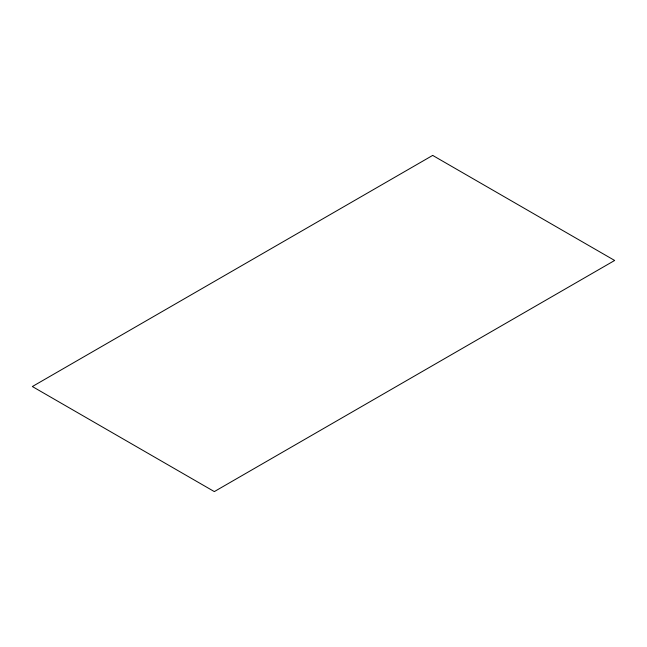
<?xml version="1.0" encoding="UTF-8"?>
<svg xmlns="http://www.w3.org/2000/svg" width="647" height="647" viewBox="0 0 647 647"><rect width="100%" height="100%" fill="white"/><g stroke="black" fill="none" stroke-linecap="round" stroke-linejoin="round"><path stroke-width="0.97" d="M432.681 155.409L32.35 386.534L214.319 491.591L614.65 260.466L432.681 155.409"/></g></svg>
